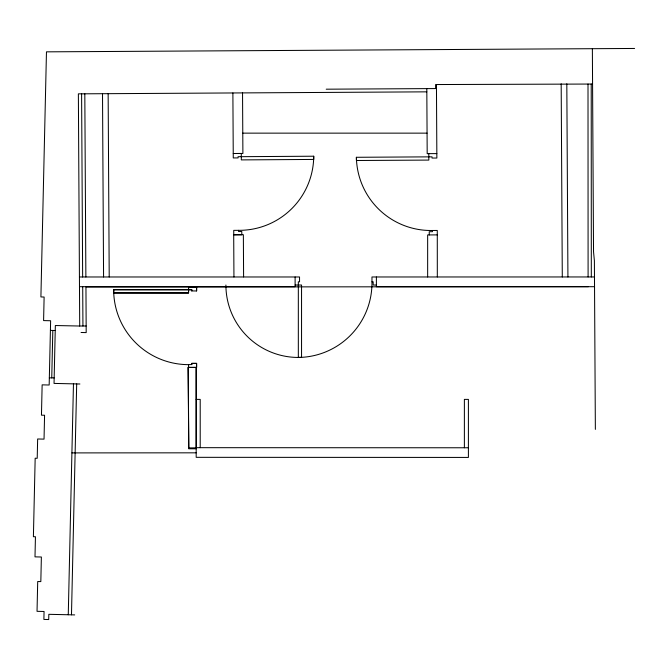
<?xml version="1.0" encoding="UTF-8"?>
<svg xmlns="http://www.w3.org/2000/svg" width="668" height="668" viewBox="0 0 668 668"><rect width="100%" height="100%" fill="white"/><g stroke="black" fill="none" stroke-linecap="round" stroke-linejoin="round"><path stroke-width="1" d="M188.535 364.586L188.535 367.4L196.584 367.408L196.584 363.384L191.758 363.384L191.758 364.586L188.56 364.578L188.56 367.392M188.56 286.931L188.56 292.968L113.719 292.951L113.719 289.728L191.783 289.728L191.783 290.939L196.609 290.956L196.609 286.931L188.56 286.914L188.56 292.951L113.719 292.935L113.719 289.72L191.783 289.745L191.783 290.956M51.745 377.888L52.822 330.443M68.261 614.76L73.463 383.858M71.476 614.827L76.686 383.925M242.542 92.902L242.893 153.456L233.232 153.515L241.282 153.465L241.323 159.903L313.751 159.435L313.726 156.212L238.084 156.704L238.092 157.907L233.266 157.94L232.881 92.952M238.559 230.335L233.733 230.368L233.758 234.794L241.808 234.744L241.783 231.52L238.568 231.546L238.559 230.335A74.507 74.507 0 0 0 313.726 156.212M196.192 447.852L188.844 447.911L188.142 367.408L196.609 367.392L196.609 363.367L191.783 363.367L191.783 364.578M634.6 48.455L46.468 51.845L40.907 296.934L44.121 297.043L43.595 320.59L50.626 320.749L49.173 385.01L42.142 384.851L41.458 415.179L44.572 415.245L44.038 439.126L37.65 438.985L37.216 458.281L35.17 458.24L33.4 536.713L35.446 536.755L34.995 556.861L41.374 557.012L40.823 581.594L37.709 581.527L37.032 611.32L44.063 611.479L43.888 619.436L48.714 619.545L48.831 614.318L74.691 614.902M326.218 89.195L435.636 88.568L435.636 84.544L592.566 84.043M426.827 91.842L78.373 93.846L79.709 326.026L86.147 325.992M436.839 153.607L427.186 153.657L426.81 88.619M428.798 153.648L428.831 160.086L356.403 160.504L356.386 157.289L432.029 156.846L432.037 158.057L436.864 158.032L436.446 84.535M356.386 157.289A74.507 74.507 0 0 0 432.455 230.485L437.281 230.46L437.315 276.969M437.306 234.886L427.654 234.936L427.654 276.969M242.776 133.141L427.069 133.141M79.434 276.978L299.54 276.978L299.54 281.804L298.329 281.804L298.329 357.455L301.552 357.455L301.552 285.027L295.114 285.027M594.478 276.953L371.967 276.978L371.967 281.804A74.507 74.507 0 0 1 298.329 357.455M371.967 281.804L373.17 281.804L373.17 285.027L376.393 285.027M79.484 286.689L295.114 286.714L295.114 276.978M594.537 286.697L376.393 286.714L376.393 276.978M588.416 286.697L85.955 286.998L86.189 332.606L81.062 332.472M196.183 399.389L200.208 399.389L200.208 447.677M196.183 447.677L468.402 447.769M71.91 452.904L196.183 452.829M79.709 326.026L55.344 325.525L54.041 383.415L79.901 384M50.409 330.393L55.235 330.501M49.332 377.829L54.158 377.938M188.142 367.392L188.727 448.787L196.183 448.779L196.183 367.392L196.183 457.329L468.402 457.43L468.402 399.389L464.377 399.389L464.377 447.769M595.363 429.382L594.386 260.679L593.535 251.828L592.366 48.697M566.815 83.792L567.925 276.978M561.178 83.817L562.289 276.978M432.455 230.485L432.463 231.687L429.24 231.712L429.265 234.927M243.603 276.919L243.361 234.735L233.7 234.794L233.942 276.978M108.149 93.67L109.21 276.978M102.513 93.704L103.573 276.978M84.811 93.804L85.871 276.978M81.596 93.829L82.648 276.978M82.707 286.689L82.932 326.009M591.222 84.043L591.314 276.953M588.007 84.059L588.099 276.953M196.609 286.914L196.609 290.939M188.56 364.644A74.908 74.908 0 0 1 113.719 292.926M301.552 357.38A72.428 72.428 0 0 1 225.901 285.027"/></g></svg>
